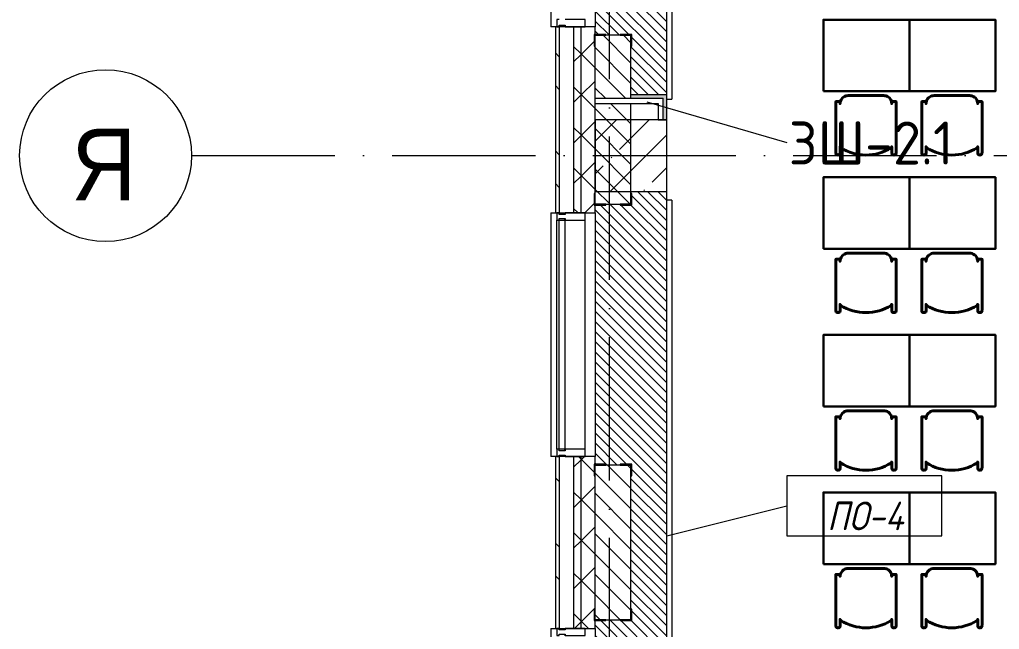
# Model space of a CAD drawing. Header units: millimetres. Extents: x -6467 to 105918, y -7090 to 92481.
# Drawn here: x -6467 to 372, y 40674 to 44931 of the extents above; entities that cross this region are included whole.
import ezdxf

# ---------------------------------------------------------------- set-up
doc = ezdxf.new("R2010")
doc.units = ezdxf.units.MM
doc.linetypes.add('50_200_ШТРИХ_1Т_ш5_п1_п1_', pattern=[1400, 1000, -200, 0, -200])
for name, color, linetype, lineweight in [('A-FLOR', 7, 'Continuous', 9), ('A-FLOR-IDEN', 7, 'Continuous', 9), ('A-GLAZ', 7, 'Continuous', 5), ('A-GLAZ-CWMG', 7, 'Continuous', 9), ('A-GLAZ-CWMG-1', 7, 'Continuous', 20), ('A-WALL', 7, 'Continuous', 5), ('A-WALL-FNSH-1', 7, 'Continuous', 5), ('A-WALL-IDEN', 7, 'Continuous', 9), ('I-WALL', 7, 'Continuous', 5), ('S-COLS-1', 7, 'Continuous', 5)]:
    doc.layers.add(name, color=color, linetype=linetype, lineweight=lineweight)
for name, color, linetype, lineweight, true_color in [('A-FLOR-PATT-1', 7, 'Continuous', 5, 0xd61c12), ('A-GENM-1', 7, 'Continuous', 9, 0xaaaaaa), ('A-GENM-2', 7, 'Continuous', 20, 0xaaaaaa), ('A-WALL-1', 7, 'Continuous', 5, 0x77b143), ('A-WALL-3', 7, 'Continuous', 5, 0x787878), ('мебель 2 этаж-1', 7, 'Continuous', 40, 0xaaaaaa), ('Оси-1', 7, 'Continuous', 20, 0xaaaaaa), ('Оси-2', 7, 'Continuous', 9, 0xaaaaaa), ('Оси-3', 7, '50_200_ШТРИХ_1Т_ш5_п1_п1_', 9, 0xaaaaaa), ('ТХ_функционал-2', 7, 'Continuous', 40, 0xaaaaaa), ('ТХ_функционал-9', 7, 'Continuous', 30, 0xaaaaaa)]:
    doc.layers.add(name, color=color, linetype=linetype, lineweight=lineweight, true_color=true_color)
doc.styles.add('Arial', font='arial.ttf', dxfattribs={"width": 0.9, "height": 500})
doc.styles.add('GOST Common', font='GOST_Common.ttf', dxfattribs={"height": 300})
doc.styles.add('GOST Common_I', font='GOST_Common Italic.ttf', dxfattribs={"width": 0.9, "height": 200})
pattern_1 = [(45, (0, 0), (-141.42136, 141.42136), []), (135, (0, 0), (-141.42136, -141.42136), [])]

# ---------------------------------------------------------------- blocks, each defined once
blk = doc.blocks.new('Прямоугольный импост - Импост структурный с накладкой - 180мм-22437098-АИ_План этажа Радиаторы_2')
at = {"layer": 'A-GLAZ-CWMG-1'}
for p, q in [((-50, 0), (-50, 17)), ((-50, 17), (0, 17)), ((-40, 0), (-50, 0)), ((-40, -40), (-40, 0)), ((0, 0), (-10, 0)), ((-10, 0), (-10, -40)), ((0, 17), (0, 0)), ((-50, -180), (-50, -40)), ((-50, -40), (-40, -40)), ((-10, -40), (0, -40)), ((0, -40), (0, -180)), ((0, -180), (-50, -180))]:
    blk.add_line(p, q, dxfattribs=at)
blk = doc.blocks.new('Прямоугольный импост - Импост структурный с накладкой - 180мм-22437099-АИ_План этажа Радиаторы_2')
at = {"layer": 'A-GLAZ-CWMG-1'}
for p, q in [((0, 17), (-50, 17)), ((-50, 17), (-50, 0)), ((-50, 0), (-40, 0)), ((-40, 0), (-40, -40)), ((-10, -40), (-10, 0)), ((-10, 0), (0, 0)), ((0, 0), (0, 17)), ((-40, -40), (-50, -40)), ((-50, -40), (-50, -180)), ((0, -40), (-10, -40)), ((0, -180), (0, -40)), ((-50, -180), (0, -180))]:
    blk.add_line(p, q, dxfattribs=at)
blk = doc.blocks.new('Прямоугольный импост - Импост структурный с накладкой - 180мм-V235-АИ_План этажа Радиаторы_2')
at = {"layer": 'A-GLAZ-CWMG'}
for p, q in [((-2717, 56231), (-2717, 57831)), ((-2700, 57831), (-2660, 57831)), ((-2700, 56231), (-2700, 57831)), ((-2660, 56231), (-2660, 57831)), ((-2520, 56231), (-2520, 57831)), ((-2660, 56231), (-2700, 56231))]:
    blk.add_line(p, q, dxfattribs=at)
blk = doc.blocks.new('Прямоугольный импост - Импост структурный с накладкой - 180мм-22437157-АИ_План этажа Радиаторы_2')
at = {"layer": 'A-GLAZ-CWMG-1'}
for p, q in [((0, 17), (-50, 17)), ((-50, 17), (-50, 0)), ((-50, 0), (-40, 0)), ((-40, 0), (-40, -40)), ((-10, -40), (-10, 0)), ((-10, 0), (0, 0)), ((0, 0), (0, 17)), ((-40, -40), (-50, -40)), ((-50, -40), (-50, -180)), ((0, -40), (-10, -40)), ((0, -180), (0, -40)), ((-50, -180), (0, -180))]:
    blk.add_line(p, q, dxfattribs=at)
blk = doc.blocks.new('Прямоугольный импост - Импост структурный с накладкой - 180мм-22437111-АИ_План этажа Радиаторы_2')
at = {"layer": 'A-GLAZ-CWMG-1'}
for p, q in [((-50, 0), (-50, 17)), ((-50, 17), (0, 17)), ((0, 0), (-10, 0)), ((-10, 0), (-10, -40)), ((0, 17), (0, 0)), ((-50, -180), (-50, -40)), ((-10, -40), (0, -40)), ((0, -40), (0, -180)), ((0, -180), (-50, -180))]:
    blk.add_line(p, q, dxfattribs=at)
blk = doc.blocks.new('Фахверк _газобетон торцы_247 - Фахверк _газобетон торцы_-25571680-АИ_План этажа Радиаторы_2')
at = {"layer": 'A-GENM-2'}
for p, q in [((89406, 11134.7), (89325, 11134.7)), ((89325, 11134.7), (89325, 11128.7)), ((89325, 11128.7), (89400, 11128.7)), ((89400, 11128.7), (89400, 11053.7)), ((89406, 11053.7), (89406, 11134.7)), ((89400, 11053.7), (89406, 11053.7)), ((89400, 10953.7), (89400, 10878.7)), ((89406, 10953.7), (89400, 10953.7)), ((89406, 10872.7), (89406, 10953.7)), ((89400, 10878.7), (89325, 10878.7)), ((89325, 10878.7), (89325, 10872.7)), ((89325, 10872.7), (89406, 10872.7))]:
    blk.add_line(p, q, dxfattribs=at)
blk = doc.blocks.new('Фахверк _газобетон торцы_249 - Фахверк _газобетон торцы_-25571720-АИ_План этажа Радиаторы_2')
at = {"layer": 'A-GENM-2'}
for p, q in [((89406, 11134.7), (89325, 11134.7)), ((89325, 11134.7), (89325, 11128.7)), ((89325, 11128.7), (89400, 11128.7)), ((89400, 11128.7), (89400, 11053.7)), ((89406, 11053.7), (89406, 11134.7)), ((89400, 11053.7), (89406, 11053.7)), ((89400, 10953.7), (89400, 10878.7)), ((89406, 10953.7), (89400, 10953.7)), ((89406, 10872.7), (89406, 10953.7)), ((89400, 10878.7), (89325, 10878.7)), ((89325, 10878.7), (89325, 10872.7)), ((89325, 10872.7), (89406, 10872.7))]:
    blk.add_line(p, q, dxfattribs=at)
blk = doc.blocks.new('Фахверк _газобетон торцы_250 - Фахверк _газобетон торцы_-25571740-АИ_План этажа Радиаторы_2')
at = {"layer": 'A-GENM-2'}
for p, q in [((89406, 11134.7), (89325, 11134.7)), ((89325, 11134.7), (89325, 11128.7)), ((89325, 11128.7), (89400, 11128.7)), ((89400, 11128.7), (89400, 11053.7)), ((89406, 11053.7), (89406, 11134.7)), ((89400, 11053.7), (89406, 11053.7)), ((89400, 10953.7), (89400, 10878.7)), ((89406, 10953.7), (89400, 10953.7)), ((89406, 10872.7), (89406, 10953.7)), ((89400, 10878.7), (89325, 10878.7)), ((89325, 10878.7), (89325, 10872.7)), ((89325, 10872.7), (89406, 10872.7))]:
    blk.add_line(p, q, dxfattribs=at)
blk = doc.blocks.new('Фахверк _газобетон торцы_252 - Фахверк _газобетон торцы_-25571780-АИ_План этажа Радиаторы_2')
at = {"layer": 'A-GENM-2'}
for p, q in [((89406, 11134.7), (89325, 11134.7)), ((89325, 11134.7), (89325, 11128.7)), ((89325, 11128.7), (89400, 11128.7)), ((89400, 11128.7), (89400, 11053.7)), ((89406, 11053.7), (89406, 11134.7)), ((89400, 11053.7), (89406, 11053.7)), ((89400, 10953.7), (89400, 10878.7)), ((89406, 10953.7), (89400, 10953.7)), ((89406, 10872.7), (89406, 10953.7)), ((89400, 10878.7), (89325, 10878.7)), ((89325, 10878.7), (89325, 10872.7)), ((89325, 10872.7), (89406, 10872.7))]:
    blk.add_line(p, q, dxfattribs=at)
blk = doc.blocks.new('Отлив_СКБ - Отлив витража-V395-АИ_План этажа Радиаторы_2')
at = {"layer": 'A-GLAZ'}
for p, q in [((0, 67), (0, 100)), ((1700, 100), (0, 100)), ((1700, 100), (1700, 67)), ((0, 2), (10, 2)), ((865, 2), (875, 2)), ((1650, 2), (1660, 2)), ((1690, 2), (1700, 2))]:
    blk.add_line(p, q, dxfattribs=at)
blk = doc.blocks.new('Отлив_СКБ - Отлив витража-V396-АИ_План этажа Радиаторы_2')
at = {"layer": 'A-GLAZ'}
for p, q in [((0, 67), (0, 100)), ((1700, 100), (0, 100)), ((1700, 100), (1700, 67)), ((0, 2), (10, 2)), ((40, 2), (50, 2)), ((1650, 2), (1660, 2)), ((1690, 2), (1700, 2))]:
    blk.add_line(p, q, dxfattribs=at)
blk = doc.blocks.new('мебель 2 этаж-28800768-АИ_План этажа Радиаторы_2')
at = {"layer": 'ТХ_функционал-2', "flags": 128}
for points in [[(1914.6, 45715.7), (1914.6, 46070.6), (1913.8, 46072.5), (1911.8, 46073.3), (1886.7, 46073.3), (1884.7, 46072.5), (1883.9, 46070.6), (1883.9, 46059.4), (1883.2, 46068.2), (1881.1, 46076.7), (1877.9, 46084.6), (1873.2, 46092.2), (1867.5, 46098.9), (1860.9, 46104.5), (1853.3, 46109.2), (1845.3, 46112.5), (1836.8, 46114.5), (1828.1, 46115.2), (1579.7, 46115.2), (1570.9, 46114.5), (1562.5, 46112.5), (1554.6, 46109.2), (1546.4, 46104.3), (1540.2, 46098.9), (1534.5, 46092.1), (1530, 46084.8), (1526.7, 46076.9), (1524.5, 46067.8), (1523.9, 46059.4), (1523.9, 46070.6), (1523.1, 46072.5), (1521.1, 46073.3), (1496, 46073.3), (1494, 46072.5), (1493.2, 46070.6), (1493.2, 45715.7), (1493.9, 45710.9), (1496.1, 45706.7), (1499.6, 45703.2), (1503.8, 45701.1), (1508.5, 45700.3), (1513.1, 45701), (1517.6, 45703.3), (1521, 45706.7), (1523.2, 45711), (1523.9, 45715.7), (1523.9, 45758.7), (1524.4, 45755.3), (1525.9, 45752.7), (1528.3, 45750.6), (1547.9, 45739.2), (1567.8, 45729.5), (1590.5, 45720.3), (1612.4, 45713.2), (1635, 45707.5), (1657.9, 45703.5), (1679.9, 45701.2), (1703.9, 45700.3), (1727.2, 45701.1), (1750, 45703.5), (1772.6, 45707.5), (1795, 45713.1), (1817.2, 45720.3), (1838.6, 45728.9), (1859.7, 45739.2), (1879.5, 45750.6), (1881.8, 45752.6), (1883.4, 45755.4), (1883.9, 45758.5), (1883.9, 45715.7), (1884.6, 45710.9), (1886.8, 45706.6), (1890.2, 45703.3), (1894.5, 45701.1), (1899.2, 45700.3), (1903.9, 45701.1), (1908.3, 45703.3), (1911.6, 45706.6), (1913.9, 45711.1)], [(2514.6, 45715.7), (2514.6, 46070.6), (2513.8, 46072.5), (2511.8, 46073.3), (2486.7, 46073.3), (2484.7, 46072.5), (2483.9, 46070.6), (2483.9, 46059.4), (2483.2, 46068.2), (2481.1, 46076.7), (2477.9, 46084.6), (2473.2, 46092.2), (2467.5, 46098.9), (2460.9, 46104.5), (2453.3, 46109.2), (2445.3, 46112.5), (2436.8, 46114.5), (2428.1, 46115.2), (2179.7, 46115.2), (2170.9, 46114.5), (2162.5, 46112.5), (2154.6, 46109.2), (2146.4, 46104.3), (2140.2, 46098.9), (2134.5, 46092.1), (2130, 46084.8), (2126.7, 46076.9), (2124.5, 46067.8), (2123.9, 46059.4), (2123.9, 46070.6), (2123.1, 46072.5), (2121.1, 46073.3), (2096, 46073.3), (2094, 46072.5), (2093.2, 46070.6), (2093.2, 45715.7), (2093.9, 45710.9), (2096.1, 45706.7), (2099.6, 45703.2), (2103.8, 45701.1), (2108.5, 45700.3), (2113.1, 45701), (2117.6, 45703.3), (2121, 45706.7), (2123.2, 45711), (2123.9, 45715.7), (2123.9, 45758.7), (2124.4, 45755.3), (2125.9, 45752.7), (2128.3, 45750.6), (2147.9, 45739.2), (2167.8, 45729.5), (2190.5, 45720.3), (2212.4, 45713.2), (2235, 45707.5), (2257.9, 45703.5), (2279.9, 45701.2), (2303.9, 45700.3), (2327.2, 45701.1), (2350, 45703.5), (2372.6, 45707.5), (2395, 45713.1), (2417.2, 45720.3), (2438.6, 45728.9), (2459.7, 45739.2), (2479.5, 45750.6), (2481.8, 45752.6), (2483.4, 45755.4), (2483.9, 45758.5), (2483.9, 45715.7), (2484.6, 45710.9), (2486.8, 45706.6), (2490.2, 45703.3), (2494.5, 45701.1), (2499.2, 45700.3), (2503.9, 45701.1), (2508.3, 45703.3), (2511.6, 45706.6), (2513.9, 45711.1)], [(1914.6, 44615.7), (1914.6, 44970.6), (1913.8, 44972.5), (1911.8, 44973.4), (1886.7, 44973.4), (1884.7, 44972.5), (1883.9, 44970.6), (1883.9, 44959.4), (1883.2, 44968.2), (1881.1, 44976.7), (1877.9, 44984.6), (1873.2, 44992.2), (1867.5, 44998.9), (1860.9, 45004.5), (1853.3, 45009.2), (1845.3, 45012.5), (1836.8, 45014.5), (1828.1, 45015.2), (1579.7, 45015.2), (1570.9, 45014.5), (1562.5, 45012.5), (1554.6, 45009.2), (1546.4, 45004.3), (1540.2, 44998.9), (1534.5, 44992.1), (1530, 44984.8), (1526.7, 44976.9), (1524.5, 44967.8), (1523.9, 44959.4), (1523.9, 44970.6), (1523.1, 44972.5), (1521.1, 44973.4), (1496, 44973.4), (1494, 44972.5), (1493.2, 44970.6), (1493.2, 44615.7), (1493.9, 44610.9), (1496.1, 44606.7), (1499.6, 44603.2), (1503.8, 44601.1), (1508.5, 44600.3), (1513.1, 44601), (1517.6, 44603.3), (1521, 44606.7), (1523.2, 44611.1), (1523.9, 44615.7), (1523.9, 44658.7), (1524.4, 44655.3), (1525.9, 44652.7), (1528.3, 44650.6), (1547.9, 44639.3), (1567.8, 44629.5), (1590.5, 44620.3), (1612.4, 44613.2), (1635, 44607.5), (1657.9, 44603.5), (1679.9, 44601.2), (1703.9, 44600.3), (1727.2, 44601.2), (1750, 44603.6), (1772.6, 44607.5), (1795, 44613.1), (1817.2, 44620.3), (1838.6, 44628.9), (1859.7, 44639.2), (1879.5, 44650.6), (1881.8, 44652.6), (1883.4, 44655.4), (1883.9, 44658.5), (1883.9, 44615.7), (1884.6, 44610.9), (1886.8, 44606.6), (1890.2, 44603.3), (1894.5, 44601.1), (1899.2, 44600.3), (1903.9, 44601.1), (1908.3, 44603.3), (1911.6, 44606.6), (1913.9, 44611.1)], [(2514.6, 44615.7), (2514.6, 44970.6), (2513.8, 44972.5), (2511.8, 44973.4), (2486.7, 44973.4), (2484.7, 44972.5), (2483.9, 44970.6), (2483.9, 44959.4), (2483.2, 44968.2), (2481.1, 44976.7), (2477.9, 44984.6), (2473.2, 44992.2), (2467.5, 44998.9), (2460.9, 45004.5), (2453.3, 45009.2), (2445.3, 45012.5), (2436.8, 45014.5), (2428.1, 45015.2), (2179.7, 45015.2), (2170.9, 45014.5), (2162.5, 45012.5), (2154.6, 45009.2), (2146.4, 45004.3), (2140.2, 44998.9), (2134.5, 44992.1), (2130, 44984.8), (2126.7, 44976.9), (2124.5, 44967.8), (2123.9, 44959.4), (2123.9, 44970.6), (2123.1, 44972.5), (2121.1, 44973.4), (2096, 44973.4), (2094, 44972.5), (2093.2, 44970.6), (2093.2, 44615.7), (2093.9, 44610.9), (2096.1, 44606.7), (2099.6, 44603.2), (2103.8, 44601.1), (2108.5, 44600.3), (2113.1, 44601), (2117.6, 44603.3), (2121, 44606.7), (2123.2, 44611.1), (2123.9, 44615.7), (2123.9, 44658.7), (2124.4, 44655.3), (2125.9, 44652.7), (2128.3, 44650.6), (2147.9, 44639.3), (2167.8, 44629.5), (2190.5, 44620.3), (2212.4, 44613.2), (2235, 44607.5), (2257.9, 44603.5), (2279.9, 44601.2), (2303.9, 44600.3), (2327.2, 44601.2), (2350, 44603.6), (2372.6, 44607.5), (2395, 44613.1), (2417.2, 44620.3), (2438.6, 44628.9), (2459.7, 44639.2), (2479.5, 44650.6), (2481.8, 44652.6), (2483.4, 44655.4), (2483.9, 44658.5), (2483.9, 44615.7), (2484.6, 44610.9), (2486.8, 44606.6), (2490.2, 44603.3), (2494.5, 44601.1), (2499.2, 44600.3), (2503.9, 44601.1), (2508.3, 44603.3), (2511.6, 44606.6), (2513.9, 44611.1)], [(1914.6, 43515.7), (1914.6, 43870.6), (1913.8, 43872.6), (1911.8, 43873.4), (1886.7, 43873.4), (1884.7, 43872.6), (1883.9, 43870.6), (1883.9, 43859.4), (1883.2, 43868.2), (1881.1, 43876.7), (1877.9, 43884.6), (1873.2, 43892.2), (1867.5, 43898.9), (1860.9, 43904.5), (1853.3, 43909.2), (1845.3, 43912.5), (1836.8, 43914.5), (1828.1, 43915.2), (1579.7, 43915.2), (1570.9, 43914.5), (1562.5, 43912.5), (1554.6, 43909.2), (1546.4, 43904.3), (1540.2, 43898.9), (1534.5, 43892.1), (1530, 43884.8), (1526.7, 43876.9), (1524.5, 43867.9), (1523.9, 43859.4), (1523.9, 43870.6), (1523.1, 43872.6), (1521.1, 43873.4), (1496, 43873.4), (1494, 43872.6), (1493.2, 43870.6), (1493.2, 43515.7), (1493.9, 43510.9), (1496.1, 43506.7), (1499.6, 43503.2), (1503.8, 43501.1), (1508.5, 43500.3), (1513.1, 43501.1), (1517.6, 43503.3), (1521, 43506.7), (1523.2, 43511.1), (1523.9, 43515.7), (1523.9, 43558.7), (1524.4, 43555.3), (1525.9, 43552.7), (1528.3, 43550.6), (1547.9, 43539.3), (1567.8, 43529.5), (1590.5, 43520.3), (1612.4, 43513.2), (1635, 43507.6), (1657.9, 43503.6), (1679.9, 43501.2), (1703.9, 43500.3), (1727.2, 43501.2), (1750, 43503.6), (1772.6, 43507.5), (1795, 43513.1), (1817.2, 43520.3), (1838.6, 43528.9), (1859.7, 43539.2), (1879.5, 43550.6), (1881.8, 43552.6), (1883.4, 43555.4), (1883.9, 43558.5), (1883.9, 43515.7), (1884.6, 43511), (1886.8, 43506.7), (1890.2, 43503.3), (1894.5, 43501.1), (1899.2, 43500.3), (1903.9, 43501.1), (1908.3, 43503.3), (1911.6, 43506.6), (1913.9, 43511.1)], [(2514.6, 43515.7), (2514.6, 43870.6), (2513.8, 43872.6), (2511.8, 43873.4), (2486.7, 43873.4), (2484.7, 43872.6), (2483.9, 43870.6), (2483.9, 43859.4), (2483.2, 43868.2), (2481.1, 43876.7), (2477.9, 43884.6), (2473.2, 43892.2), (2467.5, 43898.9), (2460.9, 43904.5), (2453.3, 43909.2), (2445.3, 43912.5), (2436.8, 43914.5), (2428.1, 43915.2), (2179.7, 43915.2), (2170.9, 43914.5), (2162.5, 43912.5), (2154.6, 43909.2), (2146.4, 43904.3), (2140.2, 43898.9), (2134.5, 43892.1), (2130, 43884.8), (2126.7, 43876.9), (2124.5, 43867.9), (2123.9, 43859.4), (2123.9, 43870.6), (2123.1, 43872.6), (2121.1, 43873.4), (2096, 43873.4), (2094, 43872.6), (2093.2, 43870.6), (2093.2, 43515.7), (2093.9, 43510.9), (2096.1, 43506.7), (2099.6, 43503.2), (2103.8, 43501.1), (2108.5, 43500.3), (2113.1, 43501.1), (2117.6, 43503.3), (2121, 43506.7), (2123.2, 43511.1), (2123.9, 43515.7), (2123.9, 43558.7), (2124.4, 43555.3), (2125.9, 43552.7), (2128.3, 43550.6), (2147.9, 43539.3), (2167.8, 43529.5), (2190.5, 43520.3), (2212.4, 43513.2), (2235, 43507.6), (2257.9, 43503.6), (2279.9, 43501.2), (2303.9, 43500.3), (2327.2, 43501.2), (2350, 43503.6), (2372.6, 43507.5), (2395, 43513.1), (2417.2, 43520.3), (2438.6, 43528.9), (2459.7, 43539.2), (2479.5, 43550.6), (2481.8, 43552.6), (2483.4, 43555.4), (2483.9, 43558.5), (2483.9, 43515.7), (2484.6, 43511), (2486.8, 43506.7), (2490.2, 43503.3), (2494.5, 43501.1), (2499.2, 43500.3), (2503.9, 43501.1), (2508.3, 43503.3), (2511.6, 43506.6), (2513.9, 43511.1)], [(1914.6, 42415.7), (1914.6, 42770.6), (1913.8, 42772.6), (1911.8, 42773.4), (1886.7, 42773.4), (1884.7, 42772.6), (1883.9, 42770.6), (1883.9, 42759.4), (1883.2, 42768.2), (1881.1, 42776.7), (1877.9, 42784.6), (1873.2, 42792.2), (1867.5, 42798.9), (1860.9, 42804.5), (1853.3, 42809.2), (1845.3, 42812.5), (1836.8, 42814.6), (1828.1, 42815.2), (1579.7, 42815.2), (1570.9, 42814.6), (1562.5, 42812.5), (1554.6, 42809.3), (1546.4, 42804.3), (1540.2, 42798.9), (1534.5, 42792.1), (1530, 42784.8), (1526.7, 42776.9), (1524.5, 42767.9), (1523.9, 42759.4), (1523.9, 42770.6), (1523.1, 42772.6), (1521.1, 42773.4), (1496, 42773.4), (1494, 42772.6), (1493.2, 42770.6), (1493.2, 42415.7), (1493.9, 42411), (1496.1, 42406.7), (1499.6, 42403.3), (1503.8, 42401.1), (1508.5, 42400.4), (1513.1, 42401.1), (1517.6, 42403.4), (1521, 42406.7), (1523.2, 42411.1), (1523.9, 42415.7), (1523.9, 42458.7), (1524.4, 42455.3), (1525.9, 42452.7), (1528.3, 42450.6), (1547.9, 42439.3), (1567.8, 42429.5), (1590.5, 42420.3), (1612.4, 42413.2), (1635, 42407.6), (1657.9, 42403.6), (1679.9, 42401.2), (1703.9, 42400.4), (1727.2, 42401.2), (1750, 42403.6), (1772.6, 42407.5), (1795, 42413.1), (1817.2, 42420.3), (1838.6, 42428.9), (1859.7, 42439.2), (1879.5, 42450.6), (1881.8, 42452.6), (1883.4, 42455.4), (1883.9, 42458.5), (1883.9, 42415.7), (1884.6, 42411), (1886.8, 42406.7), (1890.2, 42403.3), (1894.5, 42401.1), (1899.2, 42400.4), (1903.9, 42401.1), (1908.3, 42403.3), (1911.6, 42406.6), (1913.9, 42411.1)], [(2514.6, 42415.7), (2514.6, 42770.6), (2513.8, 42772.6), (2511.8, 42773.4), (2486.7, 42773.4), (2484.7, 42772.6), (2483.9, 42770.6), (2483.9, 42759.4), (2483.2, 42768.2), (2481.1, 42776.7), (2477.9, 42784.6), (2473.2, 42792.2), (2467.5, 42798.9), (2460.9, 42804.5), (2453.3, 42809.2), (2445.3, 42812.5), (2436.8, 42814.6), (2428.1, 42815.2), (2179.7, 42815.2), (2170.9, 42814.6), (2162.5, 42812.5), (2154.6, 42809.3), (2146.4, 42804.3), (2140.2, 42798.9), (2134.5, 42792.1), (2130, 42784.8), (2126.7, 42776.9), (2124.5, 42767.9), (2123.9, 42759.4), (2123.9, 42770.6), (2123.1, 42772.6), (2121.1, 42773.4), (2096, 42773.4), (2094, 42772.6), (2093.2, 42770.6), (2093.2, 42415.7), (2093.9, 42411), (2096.1, 42406.7), (2099.6, 42403.3), (2103.8, 42401.1), (2108.5, 42400.4), (2113.1, 42401.1), (2117.6, 42403.4), (2121, 42406.7), (2123.2, 42411.1), (2123.9, 42415.7), (2123.9, 42458.7), (2124.4, 42455.3), (2125.9, 42452.7), (2128.3, 42450.6), (2147.9, 42439.3), (2167.8, 42429.5), (2190.5, 42420.3), (2212.4, 42413.2), (2235, 42407.6), (2257.9, 42403.6), (2279.9, 42401.2), (2303.9, 42400.4), (2327.2, 42401.2), (2350, 42403.6), (2372.6, 42407.5), (2395, 42413.1), (2417.2, 42420.3), (2438.6, 42428.9), (2459.7, 42439.2), (2479.5, 42450.6), (2481.8, 42452.6), (2483.4, 42455.4), (2483.9, 42458.5), (2483.9, 42415.7), (2484.6, 42411), (2486.8, 42406.7), (2490.2, 42403.3), (2494.5, 42401.1), (2499.2, 42400.4), (2503.9, 42401.1), (2508.3, 42403.3), (2511.6, 42406.6), (2513.9, 42411.1)]]:
    blk.add_lwpolyline(points, close=True, dxfattribs=at)
at = {"layer": 'ТХ_функционал-9', "flags": 128}
for points in [[(1407.4, 46145.2), (1407.4, 46645.2), (2007.4, 46645.2), (2007.4, 46145.2), (2607.4, 46145.2), (2607.4, 46645.2), (2007.4, 46645.2), (2007.4, 46145.2)], [(1407.4, 45045.2), (1407.4, 45545.2), (2007.4, 45545.2), (2007.4, 45045.2), (2607.4, 45045.2), (2607.4, 45545.2), (2007.4, 45545.2), (2007.4, 45045.2)], [(1407.4, 43945.2), (1407.4, 44445.2), (2007.4, 44445.2), (2007.4, 43945.2), (2607.4, 43945.2), (2607.4, 44445.2), (2007.4, 44445.2), (2007.4, 43945.2)], [(1407.4, 42845.2), (2007.4, 42845.2), (2607.4, 42845.2), (2607.4, 43345.2), (2007.4, 43345.2), (2007.4, 42845.2), (2007.4, 43345.2), (1407.4, 43345.2)]]:
    blk.add_lwpolyline(points, close=True, dxfattribs=at)
blk = doc.blocks.new('Ось сетки - Круг_Ø6_00__ISO-2_5_0_9K_-17386508-АИ_План этажа Радиаторы_2')
at = {"layer": 'Оси-1'}
blk.add_circle((0, 0), 3, dxfattribs=at)
blk = doc.blocks.new('AAR_СКБ_Марка_Перекрытия_1 мм - Марка пола-27961726-АИ_План этажа Радиаторы_2')
at = {"layer": 'A-FLOR-IDEN'}
for p, q in [((2.723, 2.101), (-2.69, 2.101)), ((-2.69, 2.101), (-2.69, 0)), ((2.723, 0), (2.723, 2.101)), ((-2.69, 0), (2.723, 0))]:
    blk.add_line(p, q, dxfattribs=at)

msp = doc.modelspace()

# ---------------------------------------------------------------- hatches: boundary and pattern name
at = {"layer": 'A-FLOR-PATT-1'}
h = msp.add_hatch(dxfattribs=at)
h.set_pattern_fill('FP_258', color=256, style=0, pattern_type=2)
h.set_pattern_definition([(315, (-2200, 45731.04), (35.3553, 35.3553), [])])
h.paths.add_polyline_path([(-1975, 44406), (-1950, 44406), (-1950, 47231), (-2200, 47231), (-2200, 46716), (-2194, 46716), (-2194, 46635), (-2275, 46635), (-2275, 46641), (-2375, 46641), (-2375, 46635), (-2450, 46635), (-2449.2, 44827), (-2375, 44827), (-2375, 44821), (-2275, 44821), (-2275, 44827), (-2194, 44827), (-2194, 44746), (-2200, 44746), (-2200, 44406), (-2010, 44406)])
h = msp.add_hatch(dxfattribs=at)
h.set_pattern_fill('FP_259', color=256, style=0, pattern_type=2)
h.set_pattern_definition([(315, (-2200, 41230.87), (35.3553, 35.3553), [])])
h.paths.add_polyline_path([(-2194, 38921), (-1950, 38921), (-1950, 43731), (-2200, 43731), (-2200, 43716), (-2194, 43716), (-2194, 43635), (-2275, 43635), (-2275, 43641), (-2375, 43641), (-2375, 43635), (-2450, 43635), (-2449.2, 41827), (-2375, 41827), (-2375, 41821), (-2275, 41821), (-2275, 41827), (-2194, 41827), (-2194, 41746), (-2200, 41746), (-2200, 40816), (-2194, 40816), (-2194, 40735), (-2275, 40735), (-2275, 40741), (-2375, 40741), (-2375, 40735), (-2450, 40735), (-2450, 38927), (-2375, 38927), (-2375, 38921), (-2275, 38921), (-2275, 38927), (-2194, 38927), (-2194, 38921.6)])
at = {"layer": 'A-WALL'}
h = msp.add_hatch(dxfattribs=at)
h.set_pattern_fill('FP_125', color=256, style=0, pattern_type=2)
h.set_pattern_definition(pattern_1)
h.paths.add_polyline_path([(-2600, -2019), (-2550, -2019), (-2550, 7081.1), (-2600, 7081.1), (-2600, -1919)])
h.paths.add_polyline_path([(-2600, 8781.1), (-2550, 8781.1), (-2550, 11881), (-2600, 11881), (-2600, 8839.1)])
h.paths.add_polyline_path([(-2569.8, 13581), (-2550, 13581), (-2550, 15031), (-2600, 15031), (-2600, 13581)])
h.paths.add_polyline_path([(-2569.8, 16731), (-2550, 16731), (-2550, 17881), (-2600, 17881), (-2600, 16731)])
h.paths.add_polyline_path([(-2569.8, 19581), (-2550, 19581), (-2550, 20881), (-2600, 20881), (-2600, 19581)])
h.paths.add_polyline_path([(-2569.8, 22581), (-2550, 22581), (-2550, 23881), (-2600, 23881), (-2600, 22581)])
h.paths.add_polyline_path([(-2569.8, 25581), (-2550, 25581), (-2550, 26881), (-2600, 26881), (-2600, 25581)])
h.paths.add_polyline_path([(-2550, 28581), (-2550, 29881), (-2600, 29881), (-2600, 28581)])
h.paths.add_polyline_path([(-2600, 31581), (-2550, 31581), (-2550, 32881), (-2600, 32881), (-2600, 32068.8)])
h.paths.add_polyline_path([(-2569.8, 34581), (-2550, 34581), (-2550, 35741), (-2600, 35741), (-2600, 34581)])
h.paths.add_polyline_path([(-2600, 37581), (-2550, 37581), (-2550, 38981), (-2600, 38981), (-2600, 37700.2)])
h.paths.add_polyline_path([(-2569.8, 40681), (-2550, 40681), (-2550, 41881), (-2600, 41881), (-2600, 40681)])
h.paths.add_polyline_path([(-2569.8, 43581), (-2550, 43581), (-2550, 44881), (-2600, 44881), (-2600, 43581)])
h.paths.add_polyline_path([(-2600, 46581), (-2550, 46581), (-2550, 47881), (-2600, 47881), (-2600, 46851.3)])
h = msp.add_hatch(dxfattribs=at)
h.set_pattern_fill('FP_125', color=256, style=0, pattern_type=2)
h.set_pattern_definition(pattern_1)
h.paths.add_polyline_path([(-2450, -1919), (-2450, 7081.1), (-2550, 7081.1), (-2550, -1919)])
h.paths.add_polyline_path([(-2550, 8781.1), (-2450, 8781.1), (-2450, 11881), (-2550, 11881), (-2550, 8839.1)])
h.paths.add_polyline_path([(-2450, 13581), (-2450, 15031), (-2550, 15031), (-2550, 13581)])
h.paths.add_polyline_path([(-2450, 16731), (-2450, 17881), (-2550, 17881), (-2550, 16731)])
h.paths.add_polyline_path([(-2550, 19581), (-2450, 19581), (-2450, 20881), (-2550, 20881), (-2550, 20102)])
h.paths.add_polyline_path([(-2550, 22581), (-2450, 22581), (-2450, 23881), (-2550, 23881), (-2550, 22917.7)])
h.paths.add_polyline_path([(-2550, 25581), (-2450, 25581), (-2450, 26881), (-2550, 26881), (-2550, 25733.4)])
h.paths.add_polyline_path([(-2450, 28581), (-2450, 29881), (-2550, 29881), (-2550, 28581)])
h.paths.add_polyline_path([(-2450, 31581), (-2450, 32881), (-2550, 32881), (-2550, 31581)])
h.paths.add_polyline_path([(-2450, 34581), (-2450, 35741), (-2550, 35741), (-2550, 34581)])
h.paths.add_polyline_path([(-2450, 37581), (-2450, 38981), (-2550, 38981), (-2550, 37581)])
h.paths.add_polyline_path([(-2550, 40681), (-2450, 40681), (-2450, 41881), (-2550, 41881), (-2550, 41219.9)])
h.paths.add_polyline_path([(-2450, 43581), (-2450, 44881), (-2550, 44881), (-2550, 43581)])
h.paths.add_polyline_path([(-2550, 46581), (-2450, 46581), (-2450, 47831), (-2550, 47831), (-2550, 46851.3)])
at = {"layer": 'A-WALL-1'}
for points in [[(-1975, 44381), (-1975, 44406), (-2200, 44406), (-2200, 44381), (-2010, 44381)], [(-1950, 44231), (-1950, 44406), (-1975, 44406), (-1975, 44231)]]:
    msp.add_hatch(color=256, dxfattribs=at).paths.add_polyline_path(points)
at = {"layer": 'A-WALL-3'}
h = msp.add_hatch(dxfattribs=at)
h.set_pattern_fill('FP_124', color=256, style=0, pattern_type=2)
h.set_pattern_definition([(135, (0, 0), (-342.148, -342.148), []), (135, (228.1, 0), (-342.148, -342.148), [])])
h.paths.add_polyline_path([(-2700, -2169), (-2700, 7081.1), (-2727, 7081.1), (-2727, -2169)])
h.paths.add_polyline_path([(-2700, 8781.1), (-2700, 11881), (-2727, 11881), (-2727, 8781.1)])
h.paths.add_polyline_path([(-2727, 13581), (-2700, 13581), (-2700, 15031), (-2727, 15031), (-2727, 13766.6)])
h.paths.add_polyline_path([(-2727, 16731), (-2700, 16731), (-2700, 17881), (-2727, 17881), (-2727, 17286.3)])
h.paths.add_polyline_path([(-2700, 19581), (-2700, 20881), (-2727, 20881), (-2727, 19581)])
h.paths.add_polyline_path([(-2700, 22581), (-2700, 23881), (-2727, 23881), (-2727, 22581)])
h.paths.add_polyline_path([(-2727, 25581), (-2700, 25581), (-2700, 26881), (-2727, 26881), (-2727, 25733.4)])
h.paths.add_polyline_path([(-2727, 28581), (-2700, 28581), (-2700, 29881), (-2727, 29881), (-2727, 29253.1)])
h.paths.add_polyline_path([(-2700, 31581), (-2700, 32881), (-2727, 32881), (-2727, 31581)])
h.paths.add_polyline_path([(-2700, 34581), (-2700, 35741), (-2727, 35741), (-2727, 34581)])
h.paths.add_polyline_path([(-2727, 37581), (-2700, 37581), (-2700, 38981), (-2727, 38981), (-2727, 37700.2)])
h.paths.add_polyline_path([(-2727, 40681), (-2700, 40681), (-2700, 41881), (-2727, 41881), (-2727, 41219.9)])
h.paths.add_polyline_path([(-2727, 43581), (-2700, 43581), (-2700, 44881), (-2727, 44881), (-2727, 44035.6)])
h.paths.add_polyline_path([(-2700, 46581), (-2700, 48008), (-2727, 48008), (-2727, 46581)])
at = {"layer": 'I-WALL'}
h = msp.add_hatch(dxfattribs=at)
h.set_pattern_fill('FP_2', color=256, style=0, pattern_type=2)
h.set_pattern_definition([(135, (0, 0), (-70.71068, -70.71068), [])])
h.paths.add_polyline_path([(-2200, 5821), (-2200, 5831), (-2450, 5831), (-2450, 5821)])
h.paths.add_polyline_path([(-2450, 6331), (-2200, 6331), (-2200, 6441), (-2450, 6441)])
h.paths.add_polyline_path([(-2450, 6476), (-2200, 6476), (-2200, 7021), (-2450, 7021), (-2450, 6727.3)])
h.paths.add_polyline_path([(-2450, 8841), (-2200, 8841), (-2200, 10181), (-2450, 10181), (-2450, 9543)])
h.paths.add_polyline_path([(-2450, 10216), (-2200, 10216), (-2200, 11821), (-2450, 11821), (-2450, 10950.9)])
h.paths.add_polyline_path([(-2200, 13641), (-2200, 14971), (-2450, 14971), (-2450, 13641)])
h.paths.add_polyline_path([(-2450, 16791), (-2200, 16791), (-2200, 17821), (-2450, 17821), (-2450, 17286.3)])
h.paths.add_polyline_path([(-2450, 19641), (-2200, 19641), (-2200, 20821), (-2450, 20821), (-2450, 20102)])
h.paths.add_polyline_path([(-2200, 22641), (-2200, 23031), (-2450, 23031), (-2450, 22641)])
h.paths.add_polyline_path([(-2200, 23066), (-2200, 23821), (-2450, 23821), (-2450, 23066)])
h.paths.add_polyline_path([(-2450, 25641), (-2200, 25641), (-2200, 26056), (-2450, 26056), (-2450, 25733.4)])
h.paths.add_polyline_path([(-2450, 26091), (-2200, 26091), (-2200, 26206), (-2450, 26206)])
h.paths.add_polyline_path([(-2450, 32206), (-2200, 32206), (-2200, 32231), (-2450, 32231)])
h.paths.add_polyline_path([(-2200, 32731), (-2200, 32821), (-2450, 32821), (-2450, 32731), (-2413.4, 32731)])
h.paths.add_polyline_path([(-2450, 34641), (-2200, 34641), (-2200, 35231), (-2450, 35231), (-2450, 34884.5)])
h.paths.add_polyline_path([(-2200, 35731), (-2200, 35821), (-2450, 35821), (-2450, 35731), (-2219.1, 35731)])
h.paths.add_polyline_path([(-2450, 37641), (-2200, 37641), (-2200, 38230.7), (-2450, 38230.7), (-2450, 37700.2)])
h.paths.add_polyline_path([(-2450, 38730.7), (-2200, 38730.7), (-2200, 38861), (-2450, 38861)])
h.paths.add_polyline_path([(-2450, 38896), (-2200, 38896), (-2200, 38921), (-2450, 38921)])
h.paths.add_polyline_path([(-2200, 40741), (-2200, 41821), (-2450, 41821), (-2450, 40741)])
h.paths.add_polyline_path([(-2200, 43641), (-2200, 44346), (-2450, 44346), (-2450, 43641)])
h.paths.add_polyline_path([(-2450, 44381), (-2200, 44381), (-2200, 44821), (-2450, 44821), (-2450, 44739.5)])
h.paths.add_polyline_path([(-2200, 46641), (-2200, 47231), (-2450, 47231), (-2450, 46641)])
at = {"layer": 'S-COLS-1'}
h = msp.add_hatch(dxfattribs=at)
h.set_pattern_fill('FP_1', color=256, style=0, pattern_type=2)
h.set_pattern_definition([(45, (0, 0), (-228.0985, 228.0985), []), (45, (228.1, 0), (-228.0985, 228.0985), [403.225, -80.645, 6.706, -73.939])])
h.paths.add_polyline_path([(-2450, 43731), (-1950, 43731), (-1950, 44231), (-2450, 44231), (-2450, 44035.6)])

# ---------------------------------------------------------------- linework, layer by layer
at = {"layer": 'A-FLOR'}
for p, q in [((-1950, 44406), (-1950, 47211)), ((-2450, 46581), (-2450, 44881)), ((-1950, 38921), (-1950, 43731)), ((-2450, 43581), (-2450, 41881)), ((-2450, 40681), (-2450, 38981))]:
    msp.add_line(p, q, dxfattribs=at)
at = {"layer": 'A-FLOR-IDEN'}
msp.add_line((-1950, 41326), (-1112.2, 41536.2), dxfattribs=at)
at = {"layer": 'A-WALL'}
for p, q in [((-1915, 47211), (-1915, 44376)), ((-2700, 44881), (-2700, 43581)), ((-2600, 44881), (-2600, 43581)), ((-2550, 44881), (-2550, 43581)), ((-2200, 44821), (-2450, 44821)), ((-2200, 44381), (-2200, 44821)), ((-2450, 44381), (-1975, 44381)), ((-2450, 44346), (-2010, 44346)), ((-2200, 43641), (-2200, 44346)), ((-2010, 44346), (-2010, 44231)), ((-1975, 44231), (-1975, 44381)), ((-1950, 44376), (-1915, 44376)), ((-2010, 44231), (-1975, 44231)), ((-2450, 43641), (-2200, 43641)), ((-1915, 43671), (-1950, 43671)), ((-1915, 43671), (-1915, 38891)), ((-2700, 41881), (-2700, 40681)), ((-2600, 41881), (-2600, 40681)), ((-2550, 41881), (-2550, 40681)), ((-2200, 41821), (-2450, 41821)), ((-2200, 40741), (-2200, 41821)), ((-2450, 40741), (-2200, 40741))]:
    msp.add_line(p, q, dxfattribs=at)
at = {"layer": 'A-WALL-FNSH-1'}
for p, q in [((-2450, 44881), (-2727, 44881)), ((-2727, 44881), (-2727, 43581)), ((-2450, 43581), (-2450, 44881)), ((-1950, 44406), (-2200, 44406)), ((-1950, 44231), (-1950, 44406)), ((-1975, 44231), (-1950, 44231)), ((-2727, 43581), (-2450, 43581)), ((-2450, 41881), (-2727, 41881)), ((-2727, 41881), (-2727, 40681)), ((-2450, 40681), (-2450, 41881)), ((-2727, 40681), (-2450, 40681))]:
    msp.add_line(p, q, dxfattribs=at)
at = {"layer": 'A-WALL-IDEN'}
msp.add_line((-2089.7, 44357), (-1112.2, 44072.6), dxfattribs=at)
at = {"layer": 'S-COLS-1'}
for p, q in [((-1950, 44231), (-2450, 44231)), ((-2450, 44231), (-2450, 43731)), ((-1950, 43731), (-1950, 44231)), ((-2450, 43731), (-1950, 43731))]:
    msp.add_line(p, q, dxfattribs=at)
at = {"layer": 'Оси-3'}
for p, q in [((-2350, -5889.7), (-2350, 91281)), ((-5267.3, 43981), (25750, 43981))]:
    msp.add_line(p, q, dxfattribs=at)

# ---------------------------------------------------------------- block references
at = {"layer": 'A-FLOR-IDEN', "xscale": 199.9999999999999, "yscale": 199.9999999999999, "zscale": 199.9999999999999}
msp.add_blockref('AAR_СКБ_Марка_Перекрытия_1 мм - Марка пола-27961726-АИ_План этажа Радиаторы_2', (-574.3, 41326), dxfattribs=at)
at = {"layer": 'A-GENM-1'}
for name, p, rotation in [('Фахверк _газобетон торцы_247 - Фахверк _газобетон торцы_-25571680-АИ_План этажа Радиаторы_2', (8678.7, -44579), 89.99999999999974), ('Фахверк _газобетон торцы_250 - Фахверк _газобетон торцы_-25571740-АИ_План этажа Радиаторы_2', (-13328.7, 133041), 270.0000000000001), ('Фахверк _газобетон торцы_249 - Фахверк _газобетон торцы_-25571720-АИ_План этажа Радиаторы_2', (8678.7, -47579), 89.99999999999974), ('Фахверк _газобетон торцы_252 - Фахверк _газобетон торцы_-25571780-АИ_План этажа Радиаторы_2', (-13328.7, 130141), 270.0000000000001)]:
    msp.add_blockref(name, p, dxfattribs=dict(at, rotation=rotation))
at = {"layer": 'A-GLAZ', "rotation": 89.99999999999937}
for name, p in [('Отлив_СКБ - Отлив витража-V395-АИ_План этажа Радиаторы_2', (-2660, 44881)), ('Отлив_СКБ - Отлив витража-V396-АИ_План этажа Радиаторы_2', (-2660, 41881)), ('Отлив_СКБ - Отлив витража-V395-АИ_План этажа Радиаторы_2', (-2660, 38981))]:
    msp.add_blockref(name, p, dxfattribs=at)
at = {"layer": 'A-GLAZ-CWMG', "extrusion": (0, 0, -1), "rotation": 270.0000000000022}
for name, p in [('Прямоугольный импост - Импост структурный с накладкой - 180мм-22437111-АИ_План этажа Радиаторы_2', (2700, 44881)), ('Прямоугольный импост - Импост структурный с накладкой - 180мм-22437098-АИ_План этажа Радиаторы_2', (2700, 41881))]:
    msp.add_blockref(name, p, dxfattribs=at)
at = {"layer": 'A-GLAZ-CWMG', "rotation": 89.99999999999775}
for name, p in [('Прямоугольный импост - Импост структурный с накладкой - 180мм-22437099-АИ_План этажа Радиаторы_2', (-2700, 43581)), ('Прямоугольный импост - Импост структурный с накладкой - 180мм-22437157-АИ_План этажа Радиаторы_2', (-2700, 40681))]:
    msp.add_blockref(name, p, dxfattribs=at)
at = {"layer": 'A-GLAZ-CWMG'}
msp.add_blockref('Прямоугольный импост - Импост структурный с накладкой - 180мм-V235-АИ_План этажа Радиаторы_2', (0, -14300), dxfattribs=at)
at = {"layer": 'мебель 2 этаж-1'}
msp.add_blockref('мебель 2 этаж-28800768-АИ_План этажа Радиаторы_2', (-2263.5, -1715.2), dxfattribs=at)
at = {"layer": 'Оси-1', "xscale": 199.9999999999999, "yscale": 199.9999999999999, "zscale": 199.9999999999999, "rotation": 269.9999999999995}
msp.add_blockref('Ось сетки - Круг_Ø6_00__ISO-2_5_0_9K_-17386508-АИ_План этажа Радиаторы_2', (-5867.3, 43981), dxfattribs=at)

# ---------------------------------------------------------------- texts
at = {"layer": 'A-FLOR-IDEN', "insert": (-564.1, 41465.8), "char_height": 200, "width": 572.4, "attachment_point": 5, "line_spacing_factor": 1.022766, "style": 'GOST Common_I'}
msp.add_mtext('\\pt180,360,540,720,900,1080,1260,1440,1620,1800,1980,2160,2340,2520,2700,2880,3060,3240,3420,3600,3780,3960,4140,4320,4500,4680,4860,5040,5220,5400,5580,5760;ПО-4', dxfattribs=at)
at = {"layer": 'A-WALL-IDEN', "insert": (-523.2, 44219), "char_height": 300, "width": 1190, "attachment_point": 2, "line_spacing_factor": 1.022766, "style": 'GOST Common'}
msp.add_mtext('\\pt80.001,159.999,240,320.001,399.999,480,560.001,639.999,720,800.001,879.999,960,1040.001,1119.999,1200,1280.001,1359.999,1440,1520.001,1599.999,1680,1760.001,1839.999,1920,2000.001,2079.999,2160,2240.001,2319.999,2400,2480.001,2559.999;ЗШ-2.1', dxfattribs=at)
at = {"layer": 'Оси-2', "insert": (-5878.8, 43919.3), "char_height": 500, "width": 464.4, "attachment_point": 5, "line_spacing_factor": 0.936439, "style": 'Arial'}
msp.add_mtext('\\pt2286,4572,6858,9144,11430,13716,16002,18288,20574,22860,25146,27432,29718,32004,34290,36576,38862,41148,43434,45720,48006,50292,52578,54864,57150,59436,61722,64008,66294,68580,70866,73152;Я', dxfattribs=at)

doc.saveas('drawing.dxf')
